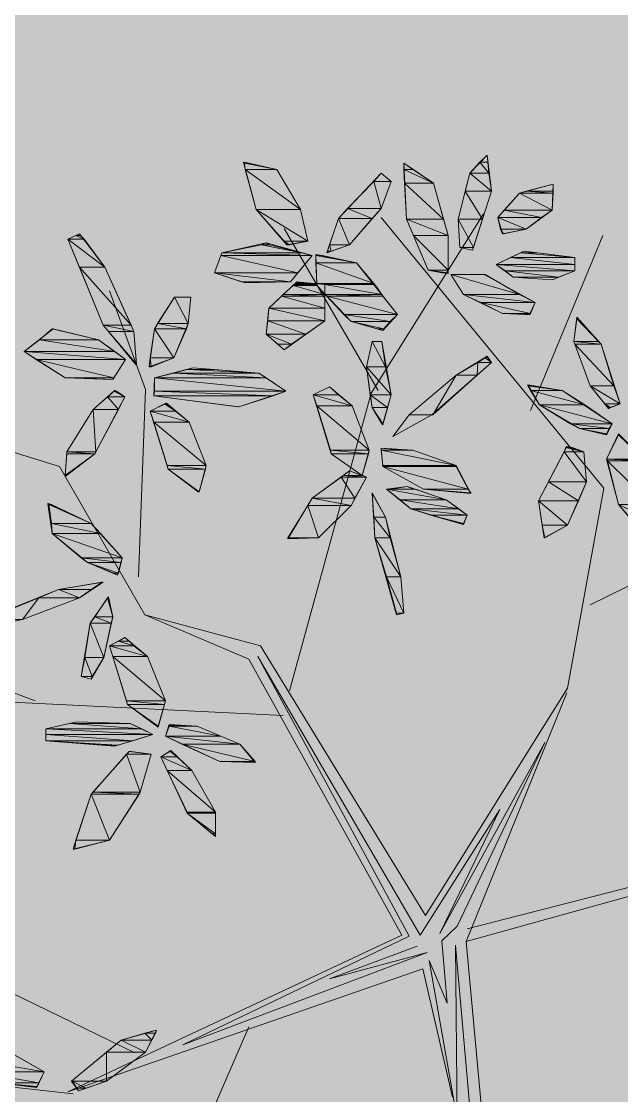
# Model space of a CAD drawing. Header units: metres. Extents: x 349703 to 349913, y 9282546 to 9282694.
# Drawn here: x 349735.123 to 349736.334, y 9282614.676 to 9282616.845 of the extents above; entities that cross this region are included whole.
import ezdxf

# ---------------------------------------------------------------- set-up
doc = ezdxf.new("R2010")
doc.units = ezdxf.units.M
doc.header["$LTSCALE"] = 0.25
doc.layers.add('AREA-VERDE', color=3, linetype='CONTINUOUS', lineweight=9)
doc.layers.add('ARQ-FONDO', color=253, linetype='CONTINUOUS', lineweight=9)

# ---------------------------------------------------------------- blocks, each defined once
blk = doc.blocks.new('ARBOL 1')
at = {"layer": 'ARQ-FONDO', "linetype": 'Continuous', "lineweight": -2}
for p, q in [((348214.8808, 9282665.1925), (348214.9156, 9282665.229)), ((348214.9156, 9282665.229), (348214.9247, 9282665.1559)), ((348214.4239, 9282665.2144), (348214.4916, 9282665.1998)), ((348214.4495, 9282665.1194), (348214.4239, 9282665.2144)), ((348214.7474, 9282665.2126), (348214.8077, 9282665.1724)), ((348214.7529, 9282665.0993), (348214.7474, 9282665.2126)), ((348214.4916, 9282665.1998), (348214.5391, 9282665.1194)), ((348214.6158, 9282665.1011), (348214.7017, 9282665.1925)), ((348214.7017, 9282665.1925), (348214.7218, 9282665.176)), ((348214.8571, 9282665.0993), (348214.8808, 9282665.1925)), ((348214.7218, 9282665.176), (348214.7017, 9282665.1212)), ((348214.8077, 9282665.1724), (348214.837, 9282665.0664)), ((348214.9814, 9282665.1523), (348215.049, 9282665.1705)), ((348215.049, 9282665.1705), (348215.0472, 9282665.1175)), ((348214.9247, 9282665.1559), (348214.8863, 9282665.0371)), ((348214.9375, 9282665.1029), (348214.9814, 9282665.1523)), ((348214.5117, 9282665.0481), (348214.4495, 9282665.1194)), ((348214.5391, 9282665.1194), (348214.5537, 9282665.0554)), ((348214.7017, 9282665.1212), (348214.6378, 9282665.0481)), ((348215.0472, 9282665.1175), (348214.9942, 9282665.0792)), ((348214.5921, 9282665.0316), (348214.6158, 9282665.1011)), ((348214.6816, 9282664.7483), (348214.9083, 9282665.1102)), ((348215.1513, 9282664.5564), (348214.7017, 9282665.1029)), ((348214.7968, 9282664.9969), (348214.7529, 9282665.0993)), ((348214.8607, 9282665.0426), (348214.8571, 9282665.0993)), ((348214.9466, 9282665.07), (348214.9375, 9282665.1029)), ((348214.6962, 9282664.7538), (348214.5062, 9282665.081)), ((348214.9942, 9282665.0792), (348214.9466, 9282665.07)), ((348214.0694, 9282665.059), (348214.0931, 9282665.07)), ((348214.1406, 9282664.8854), (348214.0694, 9282665.059)), ((348214.0931, 9282665.07), (348214.1443, 9282665.0024)), ((348214.3801, 9282665.0316), (348214.4696, 9282665.0517)), ((348214.4696, 9282665.0517), (348214.5628, 9282665.0261)), ((348214.5537, 9282665.0554), (348214.5117, 9282665.0481)), ((348214.837, 9282665.0664), (348214.837, 9282664.9896)), ((348215.0033, 9282664.7136), (348215.1495, 9282665.0664)), ((348214.3654, 9282664.9914), (348214.3801, 9282665.0316)), ((348214.5701, 9282665.028), (348214.6524, 9282665.0115)), ((348214.572, 9282664.9658), (348214.5701, 9282665.028)), ((348214.6378, 9282665.0481), (348214.5921, 9282665.0316)), ((348214.8863, 9282665.0371), (348214.8607, 9282665.0426)), ((348214.9338, 9282665.0079), (348214.9905, 9282665.0353)), ((348214.9905, 9282665.0353), (348215.0929, 9282665.0225)), ((348214.5628, 9282665.0261), (348214.519, 9282664.9731)), ((348214.6524, 9282665.0115), (348214.7346, 9282664.9073)), ((348214.9686, 9282664.9823), (348214.9338, 9282665.0079)), ((348215.0929, 9282665.0225), (348215.0929, 9282664.9951)), ((348214.1443, 9282665.0024), (348214.2028, 9282664.8726)), ((348214.4276, 9282664.9713), (348214.3654, 9282664.9914)), ((348214.837, 9282664.9896), (348214.7968, 9282664.9969)), ((348214.8425, 9282664.9878), (348214.9101, 9282664.9878)), ((348214.8681, 9282664.9476), (348214.8425, 9282664.9878)), ((348214.9101, 9282664.9878), (348215.0124, 9282664.9311)), ((348215.0929, 9282664.9951), (348215.0472, 9282664.9768)), ((348214.519, 9282664.9731), (348214.4276, 9282664.9713)), ((348214.4751, 9282664.9201), (348214.5318, 9282664.9731)), ((348214.5318, 9282664.9731), (348214.5884, 9282664.9677)), ((348214.6414, 9282664.8927), (348214.572, 9282664.9658)), ((348214.5884, 9282664.9677), (348214.5884, 9282664.8946)), ((348215.0472, 9282664.9768), (348214.9686, 9282664.9823)), ((348214.2265, 9282664.7557), (348214.1534, 9282664.9549)), ((348214.285, 9282664.9421), (348214.2448, 9282664.8781)), ((348214.3179, 9282664.9421), (348214.285, 9282664.9421)), ((348214.3124, 9282664.8891), (348214.3179, 9282664.9421)), ((348214.9466, 9282664.9092), (348214.8681, 9282664.9476)), ((348214.4696, 9282664.8671), (348214.4751, 9282664.9201)), ((348215.0124, 9282664.9311), (348215.0015, 9282664.9073)), ((348214.7346, 9282664.9073), (348214.7054, 9282664.8745)), ((348215.0015, 9282664.9073), (348214.9466, 9282664.9092)), ((348215.091, 9282664.8525), (348215.0965, 9282664.9019)), ((348215.0965, 9282664.9019), (348215.1459, 9282664.847)), ((348213.9816, 9282664.8324), (348214.0401, 9282664.8781)), ((348214.0401, 9282664.8781), (348214.1315, 9282664.8562)), ((348214.2083, 9282664.805), (348214.1406, 9282664.8854)), ((348214.2448, 9282664.8781), (348214.2338, 9282664.8013)), ((348214.2832, 9282664.8196), (348214.3124, 9282664.8891)), ((348214.5884, 9282664.8946), (348214.5062, 9282664.8361)), ((348214.7054, 9282664.8745), (348214.6414, 9282664.8927)), ((348214.1315, 9282664.8562), (348214.1863, 9282664.816)), ((348214.2028, 9282664.8726), (348214.2083, 9282664.805)), ((348214.5062, 9282664.8361), (348214.4696, 9282664.8671)), ((348214.6835, 9282664.8525), (348214.6725, 9282664.8013)), ((348214.7036, 9282664.8525), (348214.6835, 9282664.8525)), ((348214.7218, 9282664.7447), (348214.7036, 9282664.8525)), ((348215.1239, 9282664.763), (348215.091, 9282664.8525)), ((348215.1459, 9282664.847), (348215.1842, 9282664.7264)), ((348214.0639, 9282664.7794), (348213.9816, 9282664.8324)), ((348214.1863, 9282664.816), (348214.1607, 9282664.7758)), ((348214.2338, 9282664.8013), (348214.2832, 9282664.8196)), ((348214.9156, 9282664.8233), (348214.8534, 9282664.7849)), ((348214.9247, 9282664.8105), (348214.9156, 9282664.8233)), ((348214.2448, 9282664.7794), (348214.3216, 9282664.7995)), ((348214.3216, 9282664.7995), (348214.455, 9282664.7886)), ((348214.6725, 9282664.8013), (348214.6835, 9282664.7191)), ((348214.8041, 9282664.7045), (348214.9247, 9282664.8105)), ((348214.1607, 9282664.7758), (348214.0639, 9282664.7794)), ((348214.243, 9282664.7429), (348214.2448, 9282664.7794)), ((348214.455, 9282664.7886), (348214.5098, 9282664.752)), ((348214.8534, 9282664.7849), (348214.7584, 9282664.7045)), ((348214.1644, 9282664.7538), (348214.1205, 9282664.7154)), ((348214.1845, 9282664.741), (348214.1644, 9282664.7538)), ((348214.2119, 9282664.3773), (348214.2265, 9282664.7557)), ((348214.5098, 9282664.752), (348214.4148, 9282664.7209)), ((348214.5171, 9282664.147), (348214.6816, 9282664.7483)), ((348214.5647, 9282664.7447), (348214.5976, 9282664.7611)), ((348214.5976, 9282664.7611), (348214.6432, 9282664.7228)), ((348214.9978, 9282664.7648), (348215.0673, 9282664.7538)), ((348215.0216, 9282664.7246), (348214.9978, 9282664.7648)), ((348215.0673, 9282664.7538), (348215.1678, 9282664.6862)), ((348215.1605, 9282664.7173), (348215.1239, 9282664.763)), ((348214.1242, 9282664.6259), (348214.1845, 9282664.741)), ((348214.2357, 9282664.7118), (348214.2686, 9282664.7282)), ((348214.4148, 9282664.7209), (348214.243, 9282664.7429)), ((348214.2686, 9282664.7282), (348214.3143, 9282664.6899)), ((348214.6012, 9282664.6259), (348214.5647, 9282664.7447)), ((348214.7054, 9282664.6844), (348214.7218, 9282664.7447)), ((348215.102, 9282664.6771), (348215.0216, 9282664.7246)), ((348215.1842, 9282664.7264), (348215.1605, 9282664.7173)), ((348214.1205, 9282664.7154), (348214.0675, 9282664.6295)), ((348214.2722, 9282664.5948), (348214.2357, 9282664.7118)), ((348214.6432, 9282664.7228), (348214.678, 9282664.6332)), ((348214.6835, 9282664.7191), (348214.7054, 9282664.6844)), ((348214.7255, 9282664.6606), (348214.8041, 9282664.7045)), ((348214.7584, 9282664.7045), (348214.7255, 9282664.6606)), ((348214.0529, 9282664.6003), (348213.7641, 9282664.6899)), ((348214.3143, 9282664.6899), (348214.349, 9282664.6021)), ((348215.1678, 9282664.6862), (348215.1568, 9282664.6643)), ((348215.1568, 9282664.6643), (348215.102, 9282664.6771)), ((348215.1239, 9282664.3207), (348215.844, 9282664.6752)), ((348215.1568, 9282664.6149), (348215.1806, 9282664.6661)), ((348215.1806, 9282664.6661), (348215.2354, 9282664.6113)), ((348215.0197, 9282664.5308), (348215.0764, 9282664.6405)), ((348215.0764, 9282664.6405), (348215.1111, 9282664.6295)), ((348214.0675, 9282664.6295), (348214.0639, 9282664.5802)), ((348214.0639, 9282664.5802), (348214.1242, 9282664.6259)), ((348214.6634, 9282664.582), (348214.6012, 9282664.6259)), ((348214.678, 9282664.6332), (348214.6634, 9282664.582)), ((348214.7017, 9282664.6369), (348214.7054, 9282664.6003)), ((348214.7657, 9282664.6332), (348214.7017, 9282664.6369)), ((348214.8534, 9282664.6021), (348214.7657, 9282664.6332)), ((348215.1111, 9282664.6295), (348215.1166, 9282664.5692)), ((348214.2247, 9282664.3006), (348214.0529, 9282664.6003)), ((348214.3344, 9282664.5491), (348214.2722, 9282664.5948)), ((348214.349, 9282664.6021), (348214.3344, 9282664.5491)), ((348214.7054, 9282664.6003), (348214.7876, 9282664.5546)), ((348214.8827, 9282664.5455), (348214.8534, 9282664.6021)), ((348215.1806, 9282664.5235), (348215.1568, 9282664.6149)), ((348214.6378, 9282664.5912), (348214.5628, 9282664.5363)), ((348214.6725, 9282664.5784), (348214.6378, 9282664.5912)), ((348214.6414, 9282664.5217), (348214.6725, 9282664.5784)), ((348214.7547, 9282664.5601), (348214.7127, 9282664.5546)), ((348214.7127, 9282664.5546), (348214.762, 9282664.5144)), ((348214.8333, 9282664.5327), (348214.7547, 9282664.5601)), ((348214.7876, 9282664.5546), (348214.8827, 9282664.5455)), ((348215.1166, 9282664.5692), (348215.0782, 9282664.4815)), ((348215.0782, 9282664.1525), (348215.1513, 9282664.5564)), ((348214.5628, 9282664.5363), (348214.5135, 9282664.4541)), ((348214.6835, 9282664.5473), (348214.6889, 9282664.4559)), ((348214.7109, 9282664.4979), (348214.6835, 9282664.5473)), ((348214.8754, 9282664.5016), (348214.8333, 9282664.5327)), ((348215.0307, 9282664.4559), (348215.0197, 9282664.5308)), ((348214.0291, 9282664.5254), (348214.0383, 9282664.4651)), ((348214.1169, 9282664.4852), (348214.0291, 9282664.5254)), ((348214.5756, 9282664.4559), (348214.6414, 9282664.5217)), ((348214.762, 9282664.5144), (348214.8681, 9282664.4833)), ((348215.2208, 9282664.4778), (348215.1806, 9282664.5235)), ((348214.7419, 9282664.3773), (348214.7109, 9282664.4979)), ((348214.8681, 9282664.4833), (348214.8754, 9282664.5016)), ((348214.0383, 9282664.4651), (348214.1096, 9282664.4066)), ((348214.179, 9282664.4157), (348214.1169, 9282664.4852)), ((348215.0782, 9282664.4815), (348215.0307, 9282664.4559)), ((348214.5135, 9282664.4541), (348214.5756, 9282664.4559)), ((348214.6889, 9282664.4559), (348214.7328, 9282664.3006)), ((348214.1096, 9282664.4066), (348214.1699, 9282664.381)), ((348214.1699, 9282664.381), (348214.179, 9282664.4157)), ((348214.7474, 9282664.3042), (348214.7419, 9282664.3773)), ((348214.1406, 9282664.3664), (348214.0511, 9282664.3517)), ((348214.0931, 9282664.3353), (348214.1406, 9282664.3664)), ((348214.0511, 9282664.3517), (348213.9012, 9282664.2914)), ((348213.978, 9282664.2914), (348214.0931, 9282664.3353)), ((348214.1516, 9282664.3371), (348214.115, 9282664.2841)), ((348214.1607, 9282664.2969), (348214.1516, 9282664.3371)), ((348214.0036, 9282664.1269), (348213.5211, 9282664.3115)), ((348213.9067, 9282664.2768), (348213.978, 9282664.2914)), ((348214.1425, 9282664.2147), (348214.1607, 9282664.2969)), ((348214.4587, 9282664.2384), (348214.2247, 9282664.3006)), ((348214.4349, 9282664.211), (348214.2247, 9282664.3006)), ((348214.7328, 9282664.3006), (348214.7474, 9282664.3042)), ((348214.115, 9282664.2841), (348214.0968, 9282664.1763)), ((348214.1534, 9282664.2384), (348214.1845, 9282664.2549)), ((348214.1845, 9282664.2549), (348214.2302, 9282664.2165)), ((348214.19, 9282664.1196), (348214.1534, 9282664.2384)), ((348214.7913, 9282663.6938), (348214.4587, 9282664.2384)), ((348214.1169, 9282664.1708), (348214.1425, 9282664.2147)), ((348214.2302, 9282664.2165), (348214.2667, 9282664.1269)), ((348214.7438, 9282663.6536), (348214.4349, 9282664.211)), ((348214.7803, 9282663.6536), (348214.4532, 9282664.2165)), ((348214.4532, 9282664.2165), (348214.7584, 9282663.6517)), ((348214.0968, 9282664.1763), (348214.1169, 9282664.1708)), ((348214.5043, 9282664.0977), (348213.4132, 9282664.1507)), ((348214.7913, 9282663.6938), (348215.0782, 9282664.1525)), ((348214.8735, 9282663.6408), (348215.0764, 9282664.1434)), ((348214.2521, 9282664.0739), (348214.19, 9282664.1196)), ((348214.2667, 9282664.1269), (348214.2521, 9282664.0739)), ((348214.0255, 9282664.0703), (348214.0876, 9282664.0849)), ((348214.0876, 9282664.0849), (348214.1955, 9282664.0812)), ((348214.1955, 9282664.0812), (348214.2412, 9282664.0593)), ((348214.2667, 9282664.0557), (348214.2741, 9282664.0794)), ((348214.2741, 9282664.0794), (348214.3307, 9282664.0758)), ((348214.3307, 9282664.0758), (348214.4166, 9282664.0392)), ((348214.0255, 9282664.0465), (348214.0255, 9282664.0703)), ((348214.2412, 9282664.0593), (348214.1644, 9282664.0355)), ((348214.3764, 9282664.0045), (348214.2667, 9282664.0557)), ((348214.1644, 9282664.0355), (348214.0255, 9282664.0465)), ((348214.4166, 9282664.0392), (348214.4477, 9282664.0026)), ((348215.0325, 9282664.0429), (348214.8205, 9282663.6572)), ((348214.8553, 9282663.6718), (348215.0325, 9282664.0429)), ((348214.1936, 9282664.0246), (348214.1169, 9282663.9387)), ((348214.2375, 9282664.0191), (348214.1936, 9282664.0246)), ((348214.2156, 9282663.9423), (348214.2375, 9282664.0191)), ((348214.2576, 9282664.0136), (348214.2777, 9282664.0264)), ((348214.3106, 9282663.9003), (348214.2576, 9282664.0136)), ((348214.2777, 9282664.0264), (348214.3197, 9282663.9862)), ((348214.4477, 9282664.0026), (348214.3764, 9282664.0045)), ((348214.3197, 9282663.9862), (348214.3673, 9282663.9021)), ((348214.1169, 9282663.9387), (348214.0803, 9282663.8272)), ((348214.1534, 9282663.8455), (348214.2156, 9282663.9423)), ((348214.3673, 9282663.8528), (348214.3106, 9282663.9003)), ((348214.3673, 9282663.9021), (348214.3673, 9282663.8528)), ((348214.9412, 9282663.9076), (348214.7803, 9282663.6536)), ((348214.8205, 9282663.6572), (348214.9412, 9282663.9076)), ((348214.0803, 9282663.8272), (348214.1534, 9282663.8455)), ((348214.2046, 9282663.416), (348213.362, 9282663.8254)), ((348214.8735, 9282663.6408), (348215.3451, 9282663.7724)), ((348214.8754, 9282663.6664), (348215.3359, 9282663.7852)), ((348214.8242, 9282663.6426), (348214.8553, 9282663.6718)), ((348214.0694, 9282663.3374), (348214.7438, 9282663.6536)), ((348214.7584, 9282663.6517), (348214.3015, 9282663.4324)), ((348214.8352, 9282663.5165), (348214.8242, 9282663.6426)), ((348214.8735, 9282663.6408), (348214.932, 9282663.0084)), ((348214.3015, 9282663.4324), (348214.7949, 9282663.6188)), ((348214.5976, 9282663.5658), (348214.7748, 9282663.6316)), ((348214.7949, 9282663.6188), (348214.5976, 9282663.5658)), ((348214.9046, 9282663.0395), (348214.8516, 9282663.6335)), ((348214.8516, 9282663.6335), (348214.8553, 9282663.2825)), ((348214.8553, 9282663.2825), (348214.7986, 9282663.6024)), ((348214.7986, 9282663.6024), (348214.8352, 9282663.5165)), ((348214.7858, 9282663.5859), (348214.0694, 9282663.3374)), ((348214.8461, 9282663.3264), (348214.7858, 9282663.5859)), ((348214.4349, 9282663.469), (348213.9944, 9282662.4564)), ((348213.872, 9282663.4635), (348214.0218, 9282663.3776)), ((348214.2485, 9282663.4617), (348214.1772, 9282663.4416)), ((348214.2265, 9282663.4178), (348214.2485, 9282663.4617)), ((348214.1772, 9282663.4416), (348214.0767, 9282663.3593)), ((348214.0803, 9282663.3337), (348213.3639, 9282663.4123)), ((348214.1479, 9282663.3593), (348214.2265, 9282663.4178)), ((348214.0218, 9282663.3776), (348214.0072, 9282663.3465)), ((348214.0767, 9282663.3593), (348214.0913, 9282663.3392)), ((348214.0913, 9282663.3392), (348214.1479, 9282663.3593)), ((348214.0072, 9282663.3465), (348213.9286, 9282663.3557))]:
    blk.add_line(p, q, dxfattribs=at)
for points in [[(348214.9156, 9282665.229), (348214.9174, 9282665.2144), (348214.9009, 9282665.2144)], [(348214.4239, 9282665.2144), (348214.4349, 9282665.2126), (348214.4258, 9282665.2126)], [(348214.4349, 9282665.2126), (348214.4258, 9282665.2126), (348214.4916, 9282665.1998)], [(348214.4258, 9282665.2126), (348214.4916, 9282665.1998), (348214.4276, 9282665.1998)], [(348214.7474, 9282665.2126), (348214.7657, 9282665.1998), (348214.7474, 9282665.1998)], [(348214.9009, 9282665.2144), (348214.9192, 9282665.1925), (348214.8808, 9282665.1925)], [(348214.9174, 9282665.2144), (348214.9009, 9282665.2144), (348214.9192, 9282665.1925)], [(348214.4916, 9282665.1998), (348214.4276, 9282665.1998), (348214.5391, 9282665.1194)], [(348214.4276, 9282665.1998), (348214.5391, 9282665.1194), (348214.4495, 9282665.1194)], [(348214.7017, 9282665.1925), (348214.7218, 9282665.176), (348214.6871, 9282665.176)], [(348214.7657, 9282665.1998), (348214.7474, 9282665.1998), (348214.8077, 9282665.1724)], [(348214.7474, 9282665.1998), (348214.8077, 9282665.1724), (348214.7493, 9282665.1724)], [(348214.8808, 9282665.1925), (348214.9247, 9282665.1559), (348214.8717, 9282665.1559)], [(348214.9192, 9282665.1925), (348214.8808, 9282665.1925), (348214.9247, 9282665.1559)], [(348214.6871, 9282665.176), (348214.7017, 9282665.1212), (348214.6341, 9282665.1212)], [(348214.7218, 9282665.176), (348214.6871, 9282665.176), (348214.7017, 9282665.1212)], [(348214.8077, 9282665.1724), (348214.7493, 9282665.1724), (348214.8278, 9282665.0993)], [(348214.7493, 9282665.1724), (348214.8278, 9282665.0993), (348214.7529, 9282665.0993)], [(348215.049, 9282665.1705), (348215.049, 9282665.1559), (348214.9942, 9282665.1559)], [(348214.8717, 9282665.1559), (348214.9064, 9282665.0993), (348214.8571, 9282665.0993)], [(348214.9247, 9282665.1559), (348214.8717, 9282665.1559), (348214.9064, 9282665.0993)], [(348214.9814, 9282665.1523), (348215.0472, 9282665.1175), (348214.9503, 9282665.1175)], [(348214.9942, 9282665.1559), (348215.049, 9282665.1523), (348214.9814, 9282665.1523)], [(348215.049, 9282665.1523), (348214.9814, 9282665.1523), (348215.0472, 9282665.1175)], [(348215.049, 9282665.1559), (348214.9942, 9282665.1559), (348215.049, 9282665.1523)], [(348214.5391, 9282665.1194), (348214.4495, 9282665.1194)], [(348214.4495, 9282665.1194), (348214.5391, 9282665.1194), (348214.5391, 9282665.1194)], [(348214.5391, 9282665.1194), (348214.4495, 9282665.1194), (348214.5537, 9282665.0554)], [(348214.4495, 9282665.1194), (348214.5537, 9282665.0554), (348214.5062, 9282665.0554)], [(348214.6341, 9282665.1212), (348214.6835, 9282665.1011), (348214.6158, 9282665.1011)], [(348214.7017, 9282665.1212), (348214.6341, 9282665.1212), (348214.6835, 9282665.1011)], [(348214.9503, 9282665.1175), (348215.0252, 9282665.1029), (348214.9375, 9282665.1029)], [(348215.0472, 9282665.1175), (348214.9503, 9282665.1175), (348215.0252, 9282665.1029)], [(348214.6158, 9282665.1011), (348214.6378, 9282665.0481), (348214.5976, 9282665.0481)], [(348214.6835, 9282665.1011), (348214.6158, 9282665.1011), (348214.6378, 9282665.0481)], [(348214.8278, 9282665.0993), (348214.7529, 9282665.0993), (348214.837, 9282665.0664)], [(348214.7529, 9282665.0993), (348214.837, 9282665.0664), (348214.7675, 9282665.0664)], [(348214.8571, 9282665.0993), (348214.8607, 9282665.0426), (348214.8882, 9282665.0426)], [(348214.8571, 9282665.0993), (348214.9064, 9282665.0993), (348214.8882, 9282665.0426)], [(348215.0252, 9282665.1029), (348214.9375, 9282665.1029), (348214.9942, 9282665.0792)], [(348214.9375, 9282665.1029), (348214.9942, 9282665.0792), (348214.943, 9282665.0792)], [(348214.9942, 9282665.0792), (348214.943, 9282665.0792), (348214.9485, 9282665.07)], [(348214.943, 9282665.0792), (348214.9485, 9282665.07), (348214.9466, 9282665.07)], [(348214.0858, 9282665.0664), (348214.1023, 9282665.059), (348214.0694, 9282665.059)], [(348214.1023, 9282665.059), (348214.0694, 9282665.059), (348214.1443, 9282665.0024)], [(348214.0694, 9282665.059), (348214.1443, 9282665.0024), (348214.0931, 9282665.0024)], [(348214.0931, 9282665.07), (348214.0949, 9282665.0664), (348214.0858, 9282665.0664)], [(348214.0949, 9282665.0664), (348214.0858, 9282665.0664), (348214.1023, 9282665.059)], [(348214.4696, 9282665.0517), (348214.4769, 9282665.0481), (348214.4605, 9282665.0481)], [(348214.5537, 9282665.0554), (348214.5062, 9282665.0554), (348214.5171, 9282665.0481)], [(348214.5062, 9282665.0554), (348214.5171, 9282665.0481), (348214.5117, 9282665.0481)], [(348214.837, 9282665.0664), (348214.7675, 9282665.0664), (348214.837, 9282664.9969)], [(348214.7675, 9282665.0664), (348214.837, 9282664.9969), (348214.7968, 9282664.9969)], [(348214.9466, 9282665.07), (348214.9485, 9282665.07), (348214.9485, 9282665.07)], [(348214.3801, 9282665.0316), (348214.5628, 9282665.0261), (348214.3782, 9282665.0261)], [(348214.4605, 9282665.0481), (348214.5409, 9282665.0316), (348214.3801, 9282665.0316)], [(348214.5409, 9282665.0316), (348214.3801, 9282665.0316), (348214.5628, 9282665.0261)], [(348214.4769, 9282665.0481), (348214.4605, 9282665.0481), (348214.5409, 9282665.0316)], [(348214.5117, 9282665.0481), (348214.5171, 9282665.0481), (348214.5171, 9282665.0481)], [(348214.5701, 9282665.028), (348214.5829, 9282665.0261), (348214.5701, 9282665.0261)], [(348214.5939, 9282665.0353), (348214.6012, 9282665.0353), (348214.5921, 9282665.0316)], [(348214.5976, 9282665.0481), (348214.6012, 9282665.0353), (348214.5939, 9282665.0353)], [(348214.6378, 9282665.0481), (348214.5976, 9282665.0481), (348214.6012, 9282665.0353)], [(348214.8607, 9282665.0426), (348214.8882, 9282665.0426), (348214.8863, 9282665.0371)], [(348214.9832, 9282665.0316), (348215.0929, 9282665.0225), (348214.9631, 9282665.0225)], [(348214.9905, 9282665.0353), (348215.0179, 9282665.0316), (348214.9832, 9282665.0316)], [(348215.0179, 9282665.0316), (348214.9832, 9282665.0316), (348215.0929, 9282665.0225)], [(348214.3782, 9282665.0261), (348214.5336, 9282664.9914), (348214.3654, 9282664.9914)], [(348214.5628, 9282665.0261), (348214.3782, 9282665.0261), (348214.5336, 9282664.9914)], [(348214.5829, 9282665.0261), (348214.5701, 9282665.0261), (348214.6524, 9282665.0115)], [(348214.5701, 9282665.0261), (348214.6524, 9282665.0115), (348214.5701, 9282665.0115)], [(348214.6524, 9282665.0115), (348214.5701, 9282665.0115), (348214.6871, 9282664.9695)], [(348214.5701, 9282665.0115), (348214.6871, 9282664.9695), (348214.572, 9282664.9695)], [(348214.9631, 9282665.0225), (348215.0929, 9282665.0079), (348214.9338, 9282665.0079)], [(348215.0929, 9282665.0079), (348214.9338, 9282665.0079), (348215.0929, 9282664.9951)], [(348214.9338, 9282665.0079), (348215.0929, 9282664.9951), (348214.9521, 9282664.9951)], [(348215.0929, 9282665.0225), (348214.9631, 9282665.0225), (348215.0929, 9282665.0079)], [(348214.1443, 9282665.0024), (348214.0931, 9282665.0024), (348214.1973, 9282664.8854)], [(348214.0931, 9282665.0024), (348214.1973, 9282664.8854), (348214.1406, 9282664.8854)], [(348214.5336, 9282664.9914), (348214.3654, 9282664.9914), (348214.519, 9282664.9731)], [(348214.3654, 9282664.9914), (348214.519, 9282664.9731), (348214.4203, 9282664.9731)], [(348214.7968, 9282664.9969), (348214.8242, 9282664.9914), (348214.837, 9282664.9914)], [(348214.7968, 9282664.9969), (348214.837, 9282664.9969), (348214.837, 9282664.9914)], [(348214.8242, 9282664.9914), (348214.837, 9282664.9914), (348214.837, 9282664.9896)], [(348214.9101, 9282664.9878), (348214.9119, 9282664.9878), (348214.8425, 9282664.9878)], [(348214.9119, 9282664.9878), (348214.8425, 9282664.9878), (348214.9814, 9282664.9476)], [(348214.8425, 9282664.9878), (348214.9814, 9282664.9476), (348214.8681, 9282664.9476)], [(348214.9521, 9282664.9951), (348214.9686, 9282664.9823), (348215.06, 9282664.9823)], [(348214.9521, 9282664.9951), (348215.0929, 9282664.9951), (348215.06, 9282664.9823)], [(348214.519, 9282664.9731), (348214.4203, 9282664.9731), (348214.4842, 9282664.9731)], [(348214.4203, 9282664.9731), (348214.4842, 9282664.9731), (348214.4221, 9282664.9731)], [(348214.4221, 9282664.9731), (348214.4842, 9282664.9731), (348214.4276, 9282664.9713)], [(348214.5244, 9282664.9658), (348214.5884, 9282664.9476), (348214.5043, 9282664.9476)], [(348214.5263, 9282664.9677), (348214.572, 9282664.9658), (348214.5244, 9282664.9658)], [(348214.572, 9282664.9658), (348214.5244, 9282664.9658), (348214.5884, 9282664.9476)], [(348214.5281, 9282664.9695), (348214.572, 9282664.9677), (348214.5263, 9282664.9677)], [(348214.572, 9282664.9677), (348214.5263, 9282664.9677), (348214.572, 9282664.9658)], [(348214.5299, 9282664.9713), (348214.572, 9282664.9695), (348214.5281, 9282664.9695)], [(348214.572, 9282664.9695), (348214.5281, 9282664.9695), (348214.572, 9282664.9677)], [(348214.5318, 9282664.9731), (348214.5482, 9282664.9713), (348214.5299, 9282664.9713)], [(348214.5482, 9282664.9713), (348214.5299, 9282664.9713), (348214.572, 9282664.9695)], [(348214.6871, 9282664.9695), (348214.572, 9282664.9695), (348214.6889, 9282664.9677)], [(348214.572, 9282664.9695), (348214.6889, 9282664.9677), (348214.5884, 9282664.9677)], [(348214.6889, 9282664.9677), (348214.5884, 9282664.9677), (348214.7036, 9282664.9476)], [(348214.5884, 9282664.9677), (348214.7036, 9282664.9476), (348214.5884, 9282664.9476)], [(348214.9686, 9282664.9823), (348215.06, 9282664.9823), (348215.0472, 9282664.9768)], [(348214.285, 9282664.9421), (348214.3124, 9282664.8891), (348214.2503, 9282664.8891)], [(348214.3179, 9282664.9421), (348214.285, 9282664.9421), (348214.285, 9282664.9421)], [(348214.3179, 9282664.9421), (348214.285, 9282664.9421), (348214.3124, 9282664.8891)], [(348214.5007, 9282664.9439), (348214.5884, 9282664.9201), (348214.4751, 9282664.9201)], [(348214.5043, 9282664.9476), (348214.5884, 9282664.9439), (348214.5007, 9282664.9439)], [(348214.5884, 9282664.9439), (348214.5007, 9282664.9439), (348214.5884, 9282664.9201)], [(348214.5884, 9282664.9476), (348214.5043, 9282664.9476), (348214.5884, 9282664.9439)], [(348214.7036, 9282664.9476), (348214.5884, 9282664.9476), (348214.7054, 9282664.9439)], [(348214.5884, 9282664.9476), (348214.7054, 9282664.9439), (348214.5921, 9282664.9439)], [(348214.7054, 9282664.9439), (348214.5921, 9282664.9439), (348214.7346, 9282664.9073)], [(348214.5921, 9282664.9439), (348214.7346, 9282664.9073), (348214.6268, 9282664.9073)], [(348214.9814, 9282664.9476), (348214.8681, 9282664.9476), (348215.0124, 9282664.9311)], [(348214.8681, 9282664.9476), (348215.0124, 9282664.9311), (348214.9028, 9282664.9311)], [(348214.4751, 9282664.9201), (348214.5884, 9282664.8946), (348214.4733, 9282664.8946)], [(348214.5884, 9282664.9201), (348214.4751, 9282664.9201), (348214.5884, 9282664.8946)], [(348215.0124, 9282664.9311), (348214.9028, 9282664.9311), (348215.0033, 9282664.9092)], [(348214.9028, 9282664.9311), (348215.0033, 9282664.9092), (348214.9466, 9282664.9092)], [(348214.7346, 9282664.9073), (348214.6268, 9282664.9073), (348214.72, 9282664.8927)], [(348214.6268, 9282664.9073), (348214.72, 9282664.8927), (348214.6414, 9282664.8927)], [(348215.0015, 9282664.9073), (348214.9923, 9282664.9073), (348214.9466, 9282664.9092)], [(348214.9466, 9282664.9092), (348215.0033, 9282664.9092), (348215.0015, 9282664.9073)], [(348215.0015, 9282664.9073), (348215.0015, 9282664.9073), (348214.9923, 9282664.9073)], [(348215.0965, 9282664.8982), (348215.1404, 9282664.8525), (348215.091, 9282664.8525)], [(348215.0965, 9282664.9019), (348215.0983, 9282664.8982), (348215.0965, 9282664.8982)], [(348215.0983, 9282664.8982), (348215.0965, 9282664.8982), (348215.1404, 9282664.8525)], [(348214.0383, 9282664.8781), (348214.1315, 9282664.8562), (348214.0127, 9282664.8562)], [(348214.0401, 9282664.8781), (348214.0383, 9282664.8781), (348214.0383, 9282664.8781)], [(348214.0401, 9282664.8781), (348214.0383, 9282664.8781), (348214.1315, 9282664.8562)], [(348214.1973, 9282664.8854), (348214.1406, 9282664.8854), (348214.2028, 9282664.8726)], [(348214.1406, 9282664.8854), (348214.2028, 9282664.8726), (348214.1516, 9282664.8726)], [(348214.2448, 9282664.8781), (348214.2832, 9282664.8196), (348214.2357, 9282664.8196)], [(348214.2503, 9282664.8891), (348214.3088, 9282664.8781), (348214.2448, 9282664.8781)], [(348214.3088, 9282664.8781), (348214.2448, 9282664.8781), (348214.2832, 9282664.8196)], [(348214.3124, 9282664.8891), (348214.2503, 9282664.8891), (348214.3088, 9282664.8781)], [(348214.4733, 9282664.8946), (348214.55, 9282664.8671), (348214.4696, 9282664.8671)], [(348214.5884, 9282664.8946), (348214.4733, 9282664.8946), (348214.55, 9282664.8671)], [(348214.72, 9282664.8927), (348214.6414, 9282664.8927), (348214.7072, 9282664.8781)], [(348214.6414, 9282664.8927), (348214.7072, 9282664.8781), (348214.6944, 9282664.8781)], [(348214.6944, 9282664.8781), (348214.7072, 9282664.8781), (348214.7054, 9282664.8745)], [(348214.0127, 9282664.8562), (348214.1644, 9282664.8324), (348213.9816, 9282664.8324)], [(348214.1315, 9282664.8562), (348214.0127, 9282664.8562), (348214.1644, 9282664.8324)], [(348214.1516, 9282664.8726), (348214.2064, 9282664.8068), (348214.2083, 9282664.8068)], [(348214.1516, 9282664.8726), (348214.2028, 9282664.8726), (348214.2083, 9282664.8068)], [(348214.55, 9282664.8671), (348214.4696, 9282664.8671), (348214.5208, 9282664.847)], [(348214.4696, 9282664.8671), (348214.5208, 9282664.847), (348214.4934, 9282664.847)], [(348214.4934, 9282664.847), (348214.5208, 9282664.847), (348214.5062, 9282664.8361)], [(348214.6835, 9282664.8525), (348214.7109, 9282664.8013), (348214.6725, 9282664.8013)], [(348214.6871, 9282664.8525), (348214.7036, 9282664.8525), (348214.6835, 9282664.8525)], [(348214.7036, 9282664.8525), (348214.6835, 9282664.8525), (348214.7109, 9282664.8013)], [(348214.7036, 9282664.8525), (348214.6871, 9282664.8525), (348214.6871, 9282664.8525)], [(348214.7036, 9282664.8525), (348214.6871, 9282664.8525)], [(348215.1404, 9282664.8525), (348215.091, 9282664.8525), (348215.1459, 9282664.847)], [(348215.091, 9282664.8525), (348215.1459, 9282664.847), (348215.0929, 9282664.847)], [(348215.1459, 9282664.847), (348215.0929, 9282664.847), (348215.1714, 9282664.763)], [(348215.0929, 9282664.847), (348215.1714, 9282664.763), (348215.1239, 9282664.763)], [(348214.1644, 9282664.8324), (348213.9816, 9282664.8324), (348214.1863, 9282664.816)], [(348213.9816, 9282664.8324), (348214.1863, 9282664.816), (348214.0054, 9282664.816)], [(348214.1863, 9282664.816), (348214.0054, 9282664.816), (348214.1626, 9282664.7794)], [(348214.0054, 9282664.816), (348214.1626, 9282664.7794), (348214.0639, 9282664.7794)], [(348214.2357, 9282664.8196), (348214.2375, 9282664.8013), (348214.2338, 9282664.8013)], [(348214.2832, 9282664.8196), (348214.2357, 9282664.8196), (348214.2375, 9282664.8013)], [(348214.9119, 9282664.8196), (348214.9247, 9282664.8105), (348214.8973, 9282664.8105)], [(348214.9156, 9282664.8233), (348214.9174, 9282664.8196), (348214.9119, 9282664.8196)], [(348214.9174, 9282664.8196), (348214.9119, 9282664.8196), (348214.9247, 9282664.8105)], [(348214.2064, 9282664.8068), (348214.2083, 9282664.8068), (348214.2083, 9282664.805)], [(348214.2338, 9282664.8013), (348214.2375, 9282664.8013), (348214.2375, 9282664.8013)], [(348214.3106, 9282664.7959), (348214.455, 9282664.7886), (348214.2832, 9282664.7886)], [(348214.3216, 9282664.7995), (348214.3654, 9282664.7959), (348214.3106, 9282664.7959)], [(348214.3654, 9282664.7959), (348214.3106, 9282664.7959), (348214.455, 9282664.7886)], [(348214.7109, 9282664.8013), (348214.6725, 9282664.8013), (348214.7218, 9282664.7447)], [(348214.6725, 9282664.8013), (348214.7218, 9282664.7447), (348214.6798, 9282664.7447)], [(348214.8973, 9282664.8105), (348214.8955, 9282664.7849), (348214.8534, 9282664.7849)], [(348214.9247, 9282664.8105), (348214.8973, 9282664.8105), (348214.8955, 9282664.7849)], [(348214.1626, 9282664.7794), (348214.0639, 9282664.7794)], [(348214.0639, 9282664.7794), (348214.1626, 9282664.7794), (348214.0785, 9282664.7794)], [(348214.0785, 9282664.7794), (348214.1626, 9282664.7794), (348214.1607, 9282664.7758)], [(348214.2832, 9282664.7886), (348214.4696, 9282664.7794), (348214.2448, 9282664.7794)], [(348214.4696, 9282664.7794), (348214.2448, 9282664.7794), (348214.5098, 9282664.752)], [(348214.2448, 9282664.7794), (348214.5098, 9282664.752), (348214.2448, 9282664.752)], [(348214.455, 9282664.7886), (348214.2832, 9282664.7886), (348214.4696, 9282664.7794)], [(348214.8534, 9282664.7849), (348214.8059, 9282664.7045), (348214.7584, 9282664.7045)], [(348214.8955, 9282664.7849), (348214.8534, 9282664.7849), (348214.8059, 9282664.7045)], [(348214.1626, 9282664.752), (348214.1845, 9282664.741), (348214.1498, 9282664.741)], [(348214.1644, 9282664.7538), (348214.1681, 9282664.752), (348214.1626, 9282664.752)], [(348214.1681, 9282664.752), (348214.1626, 9282664.752), (348214.1845, 9282664.741)], [(348214.2448, 9282664.752), (348214.4842, 9282664.7429), (348214.243, 9282664.7429)], [(348214.5098, 9282664.752), (348214.2448, 9282664.752), (348214.4842, 9282664.7429)], [(348214.5976, 9282664.7611), (348214.6158, 9282664.7447), (348214.5647, 9282664.7447)], [(348214.5976, 9282664.7611), (348214.5976, 9282664.7611)], [(348214.6158, 9282664.7447), (348214.5976, 9282664.7611)], [(348214.9978, 9282664.7648), (348215.0033, 9282664.763), (348214.9978, 9282664.763)], [(348215.0033, 9282664.763), (348214.9978, 9282664.763), (348215.0673, 9282664.7538)], [(348214.9978, 9282664.763), (348215.0673, 9282664.7538), (348215.0033, 9282664.7538)], [(348215.0673, 9282664.7538), (348215.0033, 9282664.7538), (348215.113, 9282664.7246)], [(348215.0033, 9282664.7538), (348215.113, 9282664.7246), (348215.0216, 9282664.7246)], [(348215.1714, 9282664.763), (348215.1239, 9282664.763), (348215.1842, 9282664.7264)], [(348215.1239, 9282664.763), (348215.1842, 9282664.7264), (348215.1532, 9282664.7264)], [(348214.1498, 9282664.741), (348214.1717, 9282664.7154), (348214.1205, 9282664.7154)], [(348214.1845, 9282664.741), (348214.1498, 9282664.741), (348214.1717, 9282664.7154)], [(348214.2649, 9282664.7264), (348214.2869, 9282664.7118), (348214.2357, 9282664.7118)], [(348214.4842, 9282664.7429), (348214.243, 9282664.7429), (348214.4148, 9282664.7209)], [(348214.243, 9282664.7429), (348214.4148, 9282664.7209), (348214.413, 9282664.7209)], [(348214.2686, 9282664.7282), (348214.2686, 9282664.7264), (348214.2649, 9282664.7264)], [(348214.2686, 9282664.7264), (348214.2649, 9282664.7264), (348214.2869, 9282664.7118)], [(348214.6158, 9282664.7447), (348214.5647, 9282664.7447), (348214.6432, 9282664.7228)], [(348214.5647, 9282664.7447), (348214.6432, 9282664.7228), (348214.572, 9282664.7228)], [(348214.7218, 9282664.7447), (348214.6798, 9282664.7447), (348214.7145, 9282664.7191)], [(348214.6798, 9282664.7447), (348214.7145, 9282664.7191), (348214.6835, 9282664.7191)], [(348215.113, 9282664.7246), (348215.0216, 9282664.7246), (348215.1678, 9282664.6862)], [(348215.0216, 9282664.7246), (348215.1678, 9282664.6862), (348215.0837, 9282664.6862)], [(348215.1532, 9282664.7264), (348215.1605, 9282664.7191), (348215.1641, 9282664.7191)], [(348215.1532, 9282664.7264), (348215.1842, 9282664.7264), (348215.1641, 9282664.7191)], [(348214.1205, 9282664.7154), (348214.126, 9282664.6295), (348214.0675, 9282664.6295)], [(348214.1717, 9282664.7154), (348214.1205, 9282664.7154), (348214.126, 9282664.6295)], [(348214.2869, 9282664.7118), (348214.2357, 9282664.7118), (348214.3143, 9282664.6899)], [(348214.2357, 9282664.7118), (348214.3143, 9282664.6899), (348214.243, 9282664.6899)], [(348214.413, 9282664.7209), (348214.4148, 9282664.7209), (348214.4148, 9282664.7209)], [(348214.6432, 9282664.7228), (348214.572, 9282664.7228), (348214.678, 9282664.6332)], [(348214.572, 9282664.7228), (348214.678, 9282664.6332), (348214.5994, 9282664.6332)], [(348214.7145, 9282664.7191), (348214.6835, 9282664.7191), (348214.7054, 9282664.6862)], [(348214.6835, 9282664.7191), (348214.7054, 9282664.6862), (348214.7036, 9282664.6862)], [(348214.7255, 9282664.6606), (348214.7255, 9282664.6606), (348214.7584, 9282664.7045)], [(348214.7255, 9282664.6606), (348214.7584, 9282664.7045), (348214.8041, 9282664.7045)], [(348214.8041, 9282664.7045), (348214.8041, 9282664.7045), (348214.7584, 9282664.7045)], [(348214.8041, 9282664.7045), (348214.7584, 9282664.7045), (348214.8059, 9282664.7045)], [(348215.1605, 9282664.7191), (348215.1641, 9282664.7191), (348215.1605, 9282664.7173)], [(348214.3143, 9282664.6899), (348214.243, 9282664.6899), (348214.349, 9282664.6021)], [(348214.243, 9282664.6899), (348214.349, 9282664.6021), (348214.2704, 9282664.6021)], [(348214.7036, 9282664.6862), (348214.7054, 9282664.6862), (348214.7054, 9282664.6844)], [(348215.1678, 9282664.6862), (348215.0837, 9282664.6862), (348215.1623, 9282664.6771)], [(348215.0837, 9282664.6862), (348215.1623, 9282664.6771), (348215.102, 9282664.6771)], [(348214.7255, 9282664.6606), (348214.7255, 9282664.6606)], [(348215.1623, 9282664.6771), (348215.102, 9282664.6771), (348215.1568, 9282664.6661)], [(348215.102, 9282664.6771), (348215.1568, 9282664.6661), (348215.155, 9282664.6661)], [(348215.155, 9282664.6661), (348215.1568, 9282664.6661), (348215.1568, 9282664.6643)], [(348215.1806, 9282664.6643), (348215.2318, 9282664.6149), (348215.1568, 9282664.6149)], [(348215.1806, 9282664.6661), (348215.1806, 9282664.6643), (348215.1806, 9282664.6643)], [(348215.2318, 9282664.6149), (348215.1806, 9282664.6643)], [(348215.0746, 9282664.6387), (348215.1111, 9282664.6295), (348215.0709, 9282664.6295)], [(348215.0764, 9282664.6405), (348215.0874, 9282664.6387), (348215.0746, 9282664.6387)], [(348215.0874, 9282664.6387), (348215.0746, 9282664.6387), (348215.1111, 9282664.6295)], [(348214.0639, 9282664.582), (348214.0639, 9282664.582), (348214.0675, 9282664.6259)], [(348214.0639, 9282664.582), (348214.0675, 9282664.6259), (348214.1242, 9282664.6259)], [(348214.126, 9282664.6295), (348214.0675, 9282664.6295), (348214.1242, 9282664.6259)], [(348214.0675, 9282664.6295), (348214.1242, 9282664.6259), (348214.0675, 9282664.6259)], [(348214.678, 9282664.6332), (348214.5994, 9282664.6332), (348214.6761, 9282664.6259)], [(348214.5994, 9282664.6332), (348214.6761, 9282664.6259), (348214.6012, 9282664.6259)], [(348214.6761, 9282664.6259), (348214.6012, 9282664.6259), (348214.6634, 9282664.582)], [(348214.6012, 9282664.6259), (348214.6634, 9282664.582), (348214.6634, 9282664.582)], [(348214.7017, 9282664.6369), (348214.7419, 9282664.6332), (348214.7017, 9282664.6332)], [(348214.7657, 9282664.6332), (348214.7657, 9282664.6332), (348214.7017, 9282664.6332)], [(348214.7657, 9282664.6332), (348214.7017, 9282664.6332), (348214.7419, 9282664.6332)], [(348214.7657, 9282664.6332), (348214.7017, 9282664.6332), (348214.8534, 9282664.6021)], [(348214.7017, 9282664.6332), (348214.8534, 9282664.6021), (348214.7054, 9282664.6021)], [(348215.0709, 9282664.6295), (348215.1166, 9282664.5692), (348215.0399, 9282664.5692)], [(348215.1111, 9282664.6295), (348215.0709, 9282664.6295), (348215.1166, 9282664.5692)], [(348214.349, 9282664.6021), (348214.2704, 9282664.6021), (348214.3472, 9282664.5948)], [(348214.2704, 9282664.6021), (348214.3472, 9282664.5948), (348214.2722, 9282664.5948)], [(348214.3472, 9282664.5948), (348214.2722, 9282664.5948), (348214.3344, 9282664.5491)], [(348214.2722, 9282664.5948), (348214.3344, 9282664.5491), (348214.3325, 9282664.5491)], [(348214.8534, 9282664.6021), (348214.7054, 9282664.6021), (348214.8534, 9282664.6003)], [(348214.7054, 9282664.6021), (348214.8534, 9282664.6003), (348214.7054, 9282664.6003)], [(348214.8534, 9282664.6003), (348214.7054, 9282664.6003), (348214.8772, 9282664.5546)], [(348214.7054, 9282664.6003), (348214.8772, 9282664.5546), (348214.7876, 9282664.5546)], [(348215.2318, 9282664.6149), (348215.1568, 9282664.6149), (348215.2354, 9282664.6113)], [(348215.1568, 9282664.6149), (348215.2354, 9282664.6113), (348215.1587, 9282664.6113)], [(348215.2354, 9282664.6113), (348215.1587, 9282664.6113), (348215.2482, 9282664.5235)], [(348215.1587, 9282664.6113), (348215.2482, 9282664.5235), (348215.1806, 9282664.5235)], [(348214.0639, 9282664.582), (348214.0639, 9282664.5802), (348214.0639, 9282664.5802)], [(348214.6213, 9282664.5784), (348214.6487, 9282664.5363), (348214.5628, 9282664.5363)], [(348214.625, 9282664.582), (348214.6725, 9282664.5784), (348214.6213, 9282664.5784)], [(348214.6725, 9282664.5784), (348214.6213, 9282664.5784), (348214.6487, 9282664.5363)], [(348214.6378, 9282664.5912), (348214.6634, 9282664.582), (348214.625, 9282664.582)], [(348214.625, 9282664.582), (348214.6634, 9282664.582), (348214.6634, 9282664.582)], [(348214.6634, 9282664.582), (348214.6634, 9282664.582), (348214.625, 9282664.582)], [(348214.625, 9282664.582), (348214.6634, 9282664.582), (348214.6634, 9282664.582)], [(348214.6634, 9282664.582), (348214.6634, 9282664.582), (348214.625, 9282664.582)], [(348214.6652, 9282664.582), (348214.625, 9282664.582), (348214.6725, 9282664.5784)], [(348214.6634, 9282664.582), (348214.6634, 9282664.582)], [(348214.6634, 9282664.582), (348214.6652, 9282664.582), (348214.6652, 9282664.582)], [(348214.7218, 9282664.5546), (348214.7712, 9282664.5546), (348214.7127, 9282664.5546)], [(348214.7712, 9282664.5546), (348214.7127, 9282664.5546), (348214.8333, 9282664.5327)], [(348214.7127, 9282664.5546), (348214.8333, 9282664.5327), (348214.7401, 9282664.5327)], [(348214.7547, 9282664.5601), (348214.7675, 9282664.5546), (348214.7218, 9282664.5546)], [(348214.7675, 9282664.5546), (348214.7218, 9282664.5546), (348214.7712, 9282664.5546)], [(348214.7876, 9282664.5546), (348214.879, 9282664.5473), (348214.8827, 9282664.5473)], [(348214.7876, 9282664.5546), (348214.8772, 9282664.5546), (348214.8827, 9282664.5473)], [(348215.0399, 9282664.5692), (348215.1002, 9282664.5308), (348215.0197, 9282664.5308)], [(348215.1166, 9282664.5692), (348215.0399, 9282664.5692), (348215.1002, 9282664.5308)], [(348214.3325, 9282664.5491), (348214.3344, 9282664.5491), (348214.3344, 9282664.5491)], [(348214.5628, 9282664.5363), (348214.6414, 9282664.5217), (348214.5537, 9282664.5217)], [(348214.6487, 9282664.5363), (348214.5628, 9282664.5363), (348214.6414, 9282664.5217)], [(348214.6835, 9282664.5473), (348214.6835, 9282664.5455), (348214.6835, 9282664.5455)], [(348214.7109, 9282664.4979), (348214.6835, 9282664.5455)], [(348214.6835, 9282664.5455), (348214.7109, 9282664.4979), (348214.6871, 9282664.4979)], [(348214.8333, 9282664.5327), (348214.7401, 9282664.5327), (348214.8589, 9282664.5144)], [(348214.7401, 9282664.5327), (348214.8589, 9282664.5144), (348214.762, 9282664.5144)], [(348214.879, 9282664.5473), (348214.8827, 9282664.5473), (348214.8827, 9282664.5455)], [(348215.1002, 9282664.5308), (348215.0197, 9282664.5308), (348215.0782, 9282664.4815)], [(348215.0197, 9282664.5308), (348215.0782, 9282664.4815), (348215.0271, 9282664.4815)], [(348214.0291, 9282664.5254), (348214.0365, 9282664.5235), (348214.031, 9282664.5235)], [(348214.0365, 9282664.5235), (348214.031, 9282664.5235), (348214.1169, 9282664.4852)], [(348214.031, 9282664.5235), (348214.1169, 9282664.4852), (348214.0365, 9282664.4852)], [(348214.5537, 9282664.5217), (348214.5756, 9282664.4559), (348214.5135, 9282664.4559)], [(348214.6414, 9282664.5217), (348214.5537, 9282664.5217), (348214.5756, 9282664.4559)], [(348214.8589, 9282664.5144), (348214.762, 9282664.5144), (348214.8754, 9282664.5016)], [(348214.762, 9282664.5144), (348214.8754, 9282664.5016), (348214.8023, 9282664.5016)], [(348215.2482, 9282664.5235), (348215.1806, 9282664.5235), (348215.2537, 9282664.4888)], [(348215.1806, 9282664.5235), (348215.2537, 9282664.4888), (348215.2098, 9282664.4888)], [(348214.7109, 9282664.4979), (348214.6871, 9282664.4979), (348214.72, 9282664.4559)], [(348214.6871, 9282664.4979), (348214.72, 9282664.4559), (348214.6889, 9282664.4559)], [(348214.8023, 9282664.5016), (348214.8607, 9282664.4852), (348214.8681, 9282664.4852)], [(348214.8023, 9282664.5016), (348214.8754, 9282664.5016), (348214.8681, 9282664.4852)], [(348214.1169, 9282664.4852), (348214.0365, 9282664.4852), (348214.1352, 9282664.4651)], [(348214.0365, 9282664.4852), (348214.1352, 9282664.4651), (348214.0383, 9282664.4651)], [(348214.1352, 9282664.4651), (348214.0383, 9282664.4651), (348214.179, 9282664.4157)], [(348214.0383, 9282664.4651), (348214.179, 9282664.4157), (348214.0968, 9282664.4157)], [(348214.8607, 9282664.4852), (348214.8681, 9282664.4852), (348214.8681, 9282664.4833)], [(348215.0782, 9282664.4815), (348215.0271, 9282664.4815), (348215.0325, 9282664.4559)], [(348215.0271, 9282664.4815), (348215.0325, 9282664.4559), (348215.0307, 9282664.4559)], [(348214.5756, 9282664.4559), (348214.5482, 9282664.4559), (348214.5135, 9282664.4559)], [(348214.5482, 9282664.4559), (348214.5135, 9282664.4559)], [(348214.5135, 9282664.4559), (348214.5482, 9282664.4559), (348214.5135, 9282664.4541)], [(348214.72, 9282664.4559), (348214.6889, 9282664.4559), (348214.7419, 9282664.3773)], [(348214.6889, 9282664.4559), (348214.7419, 9282664.3773), (348214.7127, 9282664.3773)], [(348215.0307, 9282664.4559), (348215.0325, 9282664.4559), (348215.0325, 9282664.4559)], [(348214.179, 9282664.4157), (348214.0968, 9282664.4157), (348214.1772, 9282664.4066)], [(348214.0968, 9282664.4157), (348214.1772, 9282664.4066), (348214.1096, 9282664.4066)], [(348214.1772, 9282664.4066), (348214.1096, 9282664.4066), (348214.1717, 9282664.3846)], [(348214.1096, 9282664.4066), (348214.1717, 9282664.3846), (348214.1626, 9282664.3846)], [(348214.1626, 9282664.3846), (348214.1717, 9282664.3846), (348214.1699, 9282664.381)], [(348214.7127, 9282664.3773), (348214.7328, 9282664.3042), (348214.7474, 9282664.3042)], [(348214.7127, 9282664.3773), (348214.7419, 9282664.3773), (348214.7474, 9282664.3042)], [(348214.1388, 9282664.3664), (348214.1169, 9282664.3517), (348214.0511, 9282664.3517)], [(348214.1169, 9282664.3517), (348214.1388, 9282664.3664)], [(348214.1406, 9282664.3664), (348214.1388, 9282664.3664), (348214.1388, 9282664.3664)], [(348214.0109, 9282664.3353), (348213.978, 9282664.2914), (348213.903, 9282664.2914)], [(348214.0931, 9282664.3353), (348214.0109, 9282664.3353), (348213.978, 9282664.2914)], [(348214.0511, 9282664.3517), (348214.0931, 9282664.3353), (348214.0109, 9282664.3353)], [(348214.1169, 9282664.3517), (348214.0511, 9282664.3517), (348214.0931, 9282664.3353)], [(348214.1498, 9282664.3353), (348214.1607, 9282664.2969), (348214.1242, 9282664.2969)], [(348214.1516, 9282664.3371), (348214.1516, 9282664.3353), (348214.1498, 9282664.3353)], [(348214.1516, 9282664.3353), (348214.1498, 9282664.3353), (348214.1607, 9282664.2969)], [(348213.978, 9282664.2914), (348213.903, 9282664.2914), (348213.9743, 9282664.2914)], [(348214.1242, 9282664.2969), (348214.1571, 9282664.2841), (348214.115, 9282664.2841)], [(348214.1607, 9282664.2969), (348214.1242, 9282664.2969), (348214.1571, 9282664.2841)], [(348214.7328, 9282664.3042), (348214.7474, 9282664.3042), (348214.7328, 9282664.3006)], [(348214.115, 9282664.2841), (348214.1425, 9282664.2147), (348214.1041, 9282664.2147)], [(348214.1571, 9282664.2841), (348214.115, 9282664.2841), (348214.1425, 9282664.2147)], [(348214.1717, 9282664.2476), (348214.2028, 9282664.2384), (348214.1534, 9282664.2384)], [(348214.1845, 9282664.2549), (348214.1936, 9282664.2476), (348214.1717, 9282664.2476)], [(348214.1936, 9282664.2476), (348214.1717, 9282664.2476), (348214.2028, 9282664.2384)], [(348214.2028, 9282664.2384), (348214.1534, 9282664.2384), (348214.2302, 9282664.2165)], [(348214.1534, 9282664.2384), (348214.2302, 9282664.2165), (348214.1607, 9282664.2165)], [(348214.1041, 9282664.2147), (348214.0968, 9282664.1763), (348214.1187, 9282664.1763)], [(348214.1041, 9282664.2147), (348214.1425, 9282664.2147), (348214.1187, 9282664.1763)], [(348214.2302, 9282664.2165), (348214.1607, 9282664.2165), (348214.2667, 9282664.1269)], [(348214.1607, 9282664.2165), (348214.2667, 9282664.1269), (348214.1882, 9282664.1269)], [(348214.0968, 9282664.1763), (348214.1187, 9282664.1763), (348214.1169, 9282664.1708)], [(348214.2667, 9282664.1269), (348214.1882, 9282664.1269), (348214.2649, 9282664.1196)], [(348214.1882, 9282664.1269), (348214.2649, 9282664.1196), (348214.19, 9282664.1196)], [(348214.2649, 9282664.1196), (348214.19, 9282664.1196), (348214.2521, 9282664.0758)], [(348214.19, 9282664.1196), (348214.2521, 9282664.0758), (348214.2503, 9282664.0758)], [(348214.073, 9282664.0812), (348214.2192, 9282664.0703), (348214.0255, 9282664.0703)], [(348214.0876, 9282664.0849), (348214.1955, 9282664.0812), (348214.073, 9282664.0812)], [(348214.1955, 9282664.0812), (348214.073, 9282664.0812), (348214.2192, 9282664.0703)], [(348214.2503, 9282664.0758), (348214.2521, 9282664.0758), (348214.2521, 9282664.0739)], [(348214.2741, 9282664.0758), (348214.3782, 9282664.0557), (348214.2667, 9282664.0557)], [(348214.2741, 9282664.0794), (348214.2814, 9282664.0776), (348214.2741, 9282664.0776)], [(348214.2814, 9282664.0776), (348214.2741, 9282664.0776), (348214.3307, 9282664.0758)], [(348214.2741, 9282664.0776), (348214.3307, 9282664.0758), (348214.2741, 9282664.0758)], [(348214.3307, 9282664.0758), (348214.2741, 9282664.0758), (348214.3782, 9282664.0557)], [(348214.2192, 9282664.0703), (348214.0255, 9282664.0703), (348214.2412, 9282664.0593)], [(348214.0255, 9282664.0703), (348214.2412, 9282664.0593), (348214.0255, 9282664.0593)], [(348214.2412, 9282664.0593), (348214.0255, 9282664.0593), (348214.2009, 9282664.0465)], [(348214.0255, 9282664.0593), (348214.2009, 9282664.0465), (348214.0255, 9282664.0465)], [(348214.3782, 9282664.0557), (348214.2667, 9282664.0557), (348214.4166, 9282664.0392)], [(348214.2667, 9282664.0557), (348214.4166, 9282664.0392), (348214.2996, 9282664.0392)], [(348214.2009, 9282664.0465), (348214.0255, 9282664.0465), (348214.1699, 9282664.0374)], [(348214.0255, 9282664.0465), (348214.1699, 9282664.0374), (348214.1425, 9282664.0374)], [(348214.1425, 9282664.0374), (348214.1699, 9282664.0374), (348214.1644, 9282664.0355)], [(348214.2996, 9282664.0392), (348214.3764, 9282664.0045), (348214.4477, 9282664.0045)], [(348214.2996, 9282664.0392), (348214.4166, 9282664.0392), (348214.4477, 9282664.0045)], [(348214.1882, 9282664.0191), (348214.2156, 9282663.9423), (348214.1205, 9282663.9423)], [(348214.1936, 9282664.0246), (348214.2375, 9282664.0191), (348214.1882, 9282664.0191)], [(348214.2375, 9282664.0191), (348214.1882, 9282664.0191), (348214.2156, 9282663.9423)], [(348214.1936, 9282664.0246), (348214.1973, 9282664.0246), (348214.1973, 9282664.0246)], [(348214.1973, 9282664.0246), (348214.1936, 9282664.0246), (348214.2375, 9282664.0191)], [(348214.2759, 9282664.0246), (348214.2905, 9282664.0136), (348214.2576, 9282664.0136)], [(348214.2905, 9282664.0136), (348214.2576, 9282664.0136), (348214.3197, 9282663.9862)], [(348214.2576, 9282664.0136), (348214.3197, 9282663.9862), (348214.2704, 9282663.9862)], [(348214.2777, 9282664.0264), (348214.2795, 9282664.0246), (348214.2759, 9282664.0246)], [(348214.2795, 9282664.0246), (348214.2759, 9282664.0246), (348214.2905, 9282664.0136)], [(348214.3764, 9282664.0045), (348214.4477, 9282664.0045), (348214.4477, 9282664.0026)], [(348214.3197, 9282663.9862), (348214.2704, 9282663.9862), (348214.3673, 9282663.9021)], [(348214.2704, 9282663.9862), (348214.3673, 9282663.9021), (348214.3106, 9282663.9021)], [(348214.1169, 9282663.9387), (348214.1534, 9282663.8455), (348214.0858, 9282663.8455)], [(348214.1205, 9282663.9423), (348214.2137, 9282663.9387), (348214.1169, 9282663.9387)], [(348214.2137, 9282663.9387), (348214.1169, 9282663.9387), (348214.1534, 9282663.8455)], [(348214.2156, 9282663.9423), (348214.1205, 9282663.9423), (348214.2137, 9282663.9387)], [(348214.3673, 9282663.9021), (348214.3106, 9282663.9021), (348214.3673, 9282663.9003)], [(348214.3106, 9282663.9021), (348214.3673, 9282663.9003), (348214.3106, 9282663.9003)], [(348214.3673, 9282663.9003), (348214.3106, 9282663.9003), (348214.3673, 9282663.8583)], [(348214.3106, 9282663.9003), (348214.3673, 9282663.8583), (348214.3618, 9282663.8583)], [(348214.3618, 9282663.8583), (348214.3673, 9282663.8583), (348214.3673, 9282663.8528)], [(348214.084, 9282663.8272), (348214.0803, 9282663.8272), (348214.0858, 9282663.8455)], [(348214.0858, 9282663.8455), (348214.1534, 9282663.8455), (348214.084, 9282663.8272)], [(348214.084, 9282663.8272), (348214.084, 9282663.8272), (348214.0803, 9282663.8272)], [(348214.2247, 9282663.4562), (348214.2393, 9282663.4416), (348214.1772, 9282663.4416)], [(348214.2485, 9282663.4617), (348214.2466, 9282663.4562), (348214.2247, 9282663.4562)], [(348214.2466, 9282663.4562), (348214.2247, 9282663.4562), (348214.2393, 9282663.4416)], [(348214.1772, 9282663.4416), (348214.2265, 9282663.4178), (348214.1479, 9282663.4178)], [(348214.2393, 9282663.4416), (348214.1772, 9282663.4416), (348214.2265, 9282663.4178)], [(348213.9579, 9282663.4141), (348213.8098, 9282663.4141), (348214.0218, 9282663.3776)], [(348213.8098, 9282663.4141), (348214.0218, 9282663.3776), (348213.8829, 9282663.3776)], [(348214.1479, 9282663.4178), (348214.1479, 9282663.3593), (348214.0767, 9282663.3593)], [(348214.2265, 9282663.4178), (348214.1479, 9282663.4178), (348214.1479, 9282663.3593)], [(348214.0218, 9282663.3776), (348213.8829, 9282663.3776), (348214.0109, 9282663.3557)], [(348213.8829, 9282663.3776), (348214.0109, 9282663.3557), (348213.9286, 9282663.3557)], [(348214.1479, 9282663.3593), (348214.0767, 9282663.3593), (348214.0785, 9282663.3593)], [(348214.0767, 9282663.3593), (348214.1479, 9282663.3593), (348214.1479, 9282663.3593)], [(348214.1479, 9282663.3593), (348214.0785, 9282663.3593), (348214.1059, 9282663.3447)], [(348214.0785, 9282663.3593), (348214.1059, 9282663.3447), (348214.0876, 9282663.3447)], [(348213.9286, 9282663.3557), (348213.9999, 9282663.3483), (348214.0072, 9282663.3483)], [(348213.9286, 9282663.3557), (348214.0109, 9282663.3557), (348214.0072, 9282663.3483)], [(348213.9999, 9282663.3483), (348214.0072, 9282663.3483), (348214.0072, 9282663.3465)], [(348214.0876, 9282663.3447), (348214.1059, 9282663.3447), (348214.0913, 9282663.3392)]]:
    blk.add_lwpolyline(points, close=True, dxfattribs=at)

msp = doc.modelspace()

# ---------------------------------------------------------------- hatches: boundary and pattern name
at = {"layer": 'AREA-VERDE', "lineweight": 0, "true_color": 0xc4e4b2, "transparency": 33554610}
h = msp.add_hatch(color=3, dxfattribs=at)
h.dxf.hatch_style = 1
h.paths.add_polyline_path([(349744.8805, 9282618.03), (349744.3953, 9282618.5151), (349733.9522, 9282618.5151), (349733.5859, 9282618.8815), (349733.5859, 9282620.8642), (349731.2363, 9282620.8642), (349731.2363, 9282609.065), (349737.8297, 9282609.065), (349737.8297, 9282614.6405), (349744.8805, 9282614.6405)])

# ---------------------------------------------------------------- block references
at = {"layer": 'ARQ-FONDO'}
msp.add_blockref('ARBOL 1', (1521.1467, -48.6542), dxfattribs=at)

doc.saveas('drawing.dxf')
